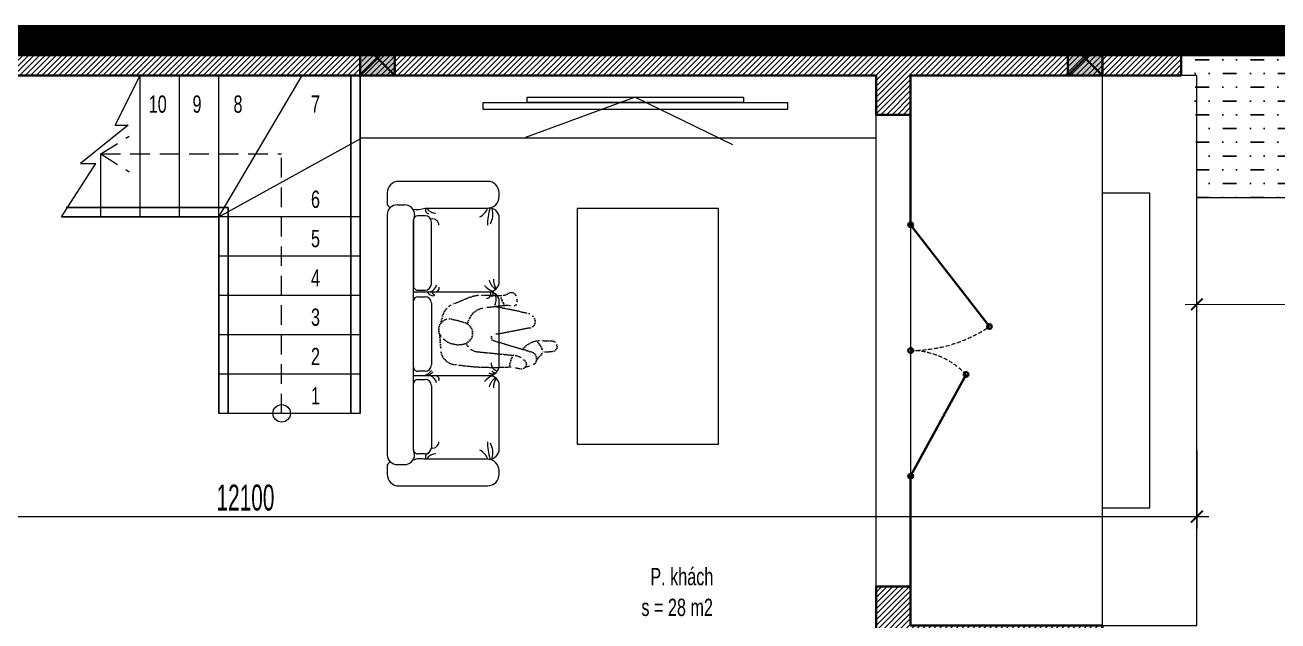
# Model space of a CAD drawing. Header units: inches. Extents: x 274208 to 641690, y -81912 to 129129.
# Drawn here: x 404859 to 412825, y 93031 to 96821 of the extents above; entities that cross this region are included whole.
import ezdxf

# ---------------------------------------------------------------- set-up
doc = ezdxf.new("R2010")
doc.units = ezdxf.units.IN
doc.header["$MEASUREMENT"] = 0
doc.header["$PDMODE"] = 3
doc.linetypes.add('$1$HIDDEN', pattern=[0.375, 0.25, -0.125])
doc.linetypes.add('ACAD_ISO07W100', pattern=[3, 0, -3])
for name, color, linetype, lineweight in [('01.Cut', 255, 'Continuous', 35), ('02.Thay', 145, 'Continuous', 20), ('03.Manh', 251, 'Continuous', 13), ('05.Text', 253, 'Continuous', 18), ('06.betong', 2, 'Continuous', 35), ('08.Dim', 156, 'Continuous', 15), ('09.Hatch', 250, 'Continuous', 5), ('NN_KI HIEU', 22, 'Continuous', 18)]:
    doc.layers.add(name, color=color, linetype=linetype, lineweight=lineweight)
for name, color, linetype in [('1.TKC-VatLieu', 7, 'Continuous'), ('3', 2, 'Continuous'), ('NET VUA', 143, 'Continuous')]:
    doc.layers.add(name, color=color, linetype=linetype)
doc.styles.add('TT5_Text Dim', font='hoatbif.shx', dxfattribs={"width": 0.6})
doc.dimstyles.new('TT5_Dim 1-75', dxfattribs={"dimscale": 75, "dimtxt": 2.2, "dimasz": 1, "dimexe": 1, "dimexo": 0.5, "dimgap": 0.5, "dimtad": 1, "dimdec": 0, "dimzin": 0, "dimdsep": 46, "dimtxsty": 'TT5_Text Dim', "dimblk": 'ARCHTICK', "dimcen": 0, "dimdle": 1, "dimclrd": 256, "dimclre": 256, "dimclrt": 1, "dimadec": 0, "dimazin": 0, "dimtfac": 0.015, "dimtdec": 0, "dimtix": 1, "dimtmove": 2, "dimatfit": 3, "dimldrblk": 'DOT', "dimfxl": 1, "dimtolj": 1, "dimtzin": 0, "dimlwd": -1, "dimlwe": -1, "dimarcsym": 1})

# ---------------------------------------------------------------- blocks, each defined once
blk = doc.blocks.new('_ARCHTICK')
at = {"color": 0, "linetype": 'ByBlock', "const_width": 0.15}
blk.add_lwpolyline([(-0.5, -0.5), (0.5, 0.5)], dxfattribs=at)
blk = doc.blocks.new('*D59')
at = {"layer": '08.Dim', "transparency": 16777216}
for p, q in [((412234.9, 95044.6), (419284.9, 95046.3)), ((412309.9, 94788.5), (412309.9, 95119.7)), ((419209.9, 94790.1), (419209.9, 95121.3))]:
    blk.add_line(p, q, dxfattribs=at)
at = {"layer": 'Defpoints', "color": 0, "transparency": 16777216}
for p in [(419209.9, 95046.3), (412310, 94751), (419210, 94752.6)]:
    blk.add_point(p, dxfattribs=at)
at = {"layer": '08.Dim', "transparency": 16777216, "xscale": 75, "yscale": 75, "zscale": 75}
for p, rotation in [((412309.9, 95044.7), 180.0136096059537), ((419209.9, 95046.3), 0.0136096059536879)]:
    blk.add_blockref('_ARCHTICK', p, dxfattribs=dict(at, rotation=rotation))
at = {"layer": '08.Dim', "color": 1, "transparency": 16777216, "insert": (415759.9, 95165.5), "char_height": 165, "attachment_point": 5, "rotation": 0.01361, "style": 'TT5_Text Dim'}
blk.add_mtext('\\A1;6900', dxfattribs=at)
blk = doc.blocks.new('_DOT')
at = {"color": 1, "linetype": 'ByBlock'}
blk.add_line((-0.5, 0), (-1, 0), dxfattribs=at)
at = {"color": 1, "linetype": 'ByBlock', "const_width": 0.5}
blk.add_lwpolyline([(-0.25, 0, 1), (0.25, 0, 1)], format="xyb", close=True, dxfattribs=at)
blk = doc.blocks.new('\xad3yjrtuktyl')
at = {"layer": '06.betong'}
blk.add_hatch(color=0, dxfattribs=at).paths.add_polyline_path([(-110, -110), (110, -110), (110, 110), (-110, 110)])
at = {"layer": '06.betong', "color": 0}
for p, q in [((-110, 110), (110, -110)), ((-110, -110), (110, 110))]:
    blk.add_line(p, q, dxfattribs=at)
blk.add_lwpolyline([(-110, -110), (110, -110), (110, 110), (-110, 110)], close=True, dxfattribs=at)
blk = doc.blocks.new('tivisss')
at = {"layer": '03.Manh'}
for points in [[(-833.1, 25.6), (1103.1, 25.6), (1103.1, -17.8), (-833.1, -17.8)], [(-553.3, 60.3), (823.3, 60.3), (823.3, 25.6), (-553.3, 25.6)]]:
    blk.add_lwpolyline(points, close=True, dxfattribs=at)
for points in [[(135, 60.3), (-563.3, -197.3)], [(135, 60.3), (753.1, -240.9)]]:
    blk.add_lwpolyline(points, dxfattribs=at)
blk = doc.blocks.new('n1')
at = {"linetype": 'ACAD_ISO07W100', "ltscale": 2}
for p, q in [((-209.5, 148), (-136.1, 147.1)), ((-98, 138.9), (-39, 113.1)), ((-192, 109.1), (-310.5, 86.8)), ((-216.3, 112.5), (-151.2, 103.5)), ((-323.4, 77.8), (-328.8, 68.8)), ((-91.5, 45.8), (-99.1, 63.7)), ((1.3, 45.3), (-4.3, 70.7)), ((-314.8, 36.6), (-187.5, 9.6)), ((4.6, 7.5), (-1.3, -50.7)), ((-392, -8), (-354.4, -8.2)), ((-321.8, -49), (-186.9, -12.3)), ((-87.9, -24.5), (-101.1, -38.9)), ((-339.7, -77.6), (-361.5, -47.9)), ((-130.4, -53.1), (-266.4, -63)), ((-301.6, -102), (-321.3, -97.1))]:
    blk.add_line(p, q, dxfattribs=at)
for centre, radius, start, end in [((-252, 127.8), 15.1, 153.6513, 276.933), ((-278, 140.6), 13.8, 333.6514, 1.5275), ((-245.9, 141.5), 18.3, 54.6796, 181.5275), ((-209, 193.6), 45.6, 234.6796, 269.3282), ((-280, 158.6), 72.4, 321.1992, 351.5452), ((-137.3, 49.3), 97.8, 66.3214, 89.3282), ((-234.3, -18.3), 132, 82.187, 96.933), ((-160.3, 37.6), 66.5, 23.041, 82.187), ((-63.3, 57.7), 60.4, 12.418, 66.3214), ((-310.3, 57.7), 21.6, 149.0846, 258.0295), ((-307, 68), 19.1, 100.6656, 149.0846), ((-72.5, 11.5), 39.2, 107.462, 252.5295), ((35.1, -330.7), 397.9, 100.3698, 107.462), ((-29.7, 23.5), 37.9, 321.6066, 100.3698), ((-189.9, -1.4), 11.3, 285.2198, 78.0295), ((-392.1, -27), 19, 89.7424, 265.904), ((-298.6, -60.7), 64.2, 127.6401, 168.4577), ((-354.8, -91.7), 83.6, 38.1787, 89.7424), ((-133.6, -9.2), 44, 274.1728, 317.4697), ((-60.9, 48.3), 77.8, 252.5295, 321.6066), ((-296.6, 1307), 1356.4, 265.904, 267.2566), ((-315.2, -73), 24.9, 105.2198, 255.9617), ((-287.9, -92.6), 16.6, 117.2159, 273.481), ((-308.7, -52.3), 28.8, 297.216, 314.0771), ((-263.8, -98.6), 35.7, 94.1728, 134.0771), ((-343, -109), 98.2, 3.1218, 28.3936), ((-55.6, -45.2), 54.6, 277.4184, 354.1692), ((-295, 23.6), 133, 273.481, 285.8265), ((-250.9, -131.9), 28.7, 84.9332, 105.8265), ((-167.2, 812.1), 919.1, 264.9332, 277.4184)]:
    blk.add_arc(centre, radius, start, end, dxfattribs=at)
blk = doc.blocks.new('SAGAGA')
at = {"layer": '03.Manh'}
for p, q in [((-873.7, 545.2), (-897.1, 545.2)), ((-333.1, 545.2), (-738.1, 545.2)), ((-267.7, 0), (-267.7, 486.4)), ((199.3, 545.2), (-205.8, 545.2)), ((264.7, 0), (264.7, 486.4)), ((730.2, 545.2), (326.6, 545.2)), ((892.5, 545.2), (870.7, 545.2)), ((-970.7, 471.6), (-970.7, -93.6)), ((-800, 73.6), (-800, 471.6)), ((797.1, 471.6), (797.1, 73.6)), ((966.1, -93.6), (966.1, 471.6)), ((723.5, 0), (-726.4, 0)), ((-725.3, 0), (-305.6, 0)), ((209.9, 0), (-209.9, 0)), ((-820.8, -102), (-820.8, -57.7)), ((829.6, -102), (829.6, -57.7)), ((-897.1, -167.2), (-824, -167.2)), ((-758.9, -167.2), (767.7, -167.2)), ((832.8, -167.2), (892.5, -167.2))]:
    blk.add_line(p, q, dxfattribs=at)
for centre, radius, start, end in [((-897.1, 471.6), 73.6, 90, 180), ((-873.7, 471.6), 73.6, 0, 90), ((-738.1, 483.2), 62, 90, 182.98595), ((-333.8, 479), 66.2, 359.37008, 90.65888), ((-205.8, 483.2), 62, 90, 182.98595), ((198.5, 479), 66.2, 359.37008, 90.65888), ((326.6, 483.2), 62, 90, 182.98595), ((730.9, 479), 66.2, 359.37008, 90.65888), ((870.7, 471.6), 73.6, 90, 180), ((892.5, 471.6), 73.6, 0, 90), ((-758.9, -54.5), 62, 90, 182.98595), ((-970.3, 21.6), 178, 351.90684, 16.978), ((767.7, -54.5), 62, 357.01405, 90), ((-897.1, -93.6), 73.6, 180, 270), ((-853.1, -116.6), 58.4, 299.88747, 327.57781), ((-758.9, -105.2), 62, 177.01405, 270), ((767.7, -105.2), 62, 270, 2.98595), ((861.9, -116.6), 58.4, 212.42219, 240.11253), ((892.5, -93.6), 73.6, 270, 0)]:
    blk.add_arc(centre, radius, start, end, dxfattribs=at)
at = {"layer": '09.Hatch'}
for p, q in [((-319.1, 114), (-711.8, 114)), ((-196.4, 114), (196.4, 114)), ((329, 114), (721.7, 114)), ((-758.9, 7.5), (-726.4, 0)), ((-752.3, 73.5), (-752.3, 27)), ((-278.6, 27), (-278.6, 73.5)), ((-236.9, 27), (-236.9, 73.5)), ((236.9, 73.5), (236.9, 27)), ((288.5, 27), (288.5, 73.5)), ((735.2, 0), (315.5, 0)), ((767.7, 7.5), (735.2, 0)), ((762.2, 73.5), (762.2, 27))]:
    blk.add_line(p, q, dxfattribs=at)
for centre, radius, start, end in [((-678.9, 927.1), 457.6, 254.64799, 268.25314), ((-763.4, 368.5), 136.7, 62.30745, 104.47538), ((-343.6, 614.4), 105.1, 266.85075, 302.52798), ((-360.2, 567.9), 87.9, 281.0585, 329.41444), ((-419.4, 571.5), 163.2, 312.80562, 334.78007), ((-254, 466.7), 26, 353.80596, 121.12519), ((-255.2, 481.4), 25.6, 42.40179, 109.02155), ((-219.6, 435.7), 89.8, 66.68044, 115.12001), ((186.4, 541.9), 48.4, 266.82394, 351.51001), ((223.2, 519.2), 23.1, 297.53489, 16.76928), ((216.7, 501.8), 37.4, 324.7387, 39.98951), ((413, 571.5), 163.2, 205.21993, 227.19438), ((353.8, 567.9), 87.9, 210.58556, 258.9415), ((337.1, 614.4), 105.1, 237.47202, 273.14925), ((672.5, 927.1), 457.6, 271.74686, 285.35201), ((756.9, 368.5), 136.7, 75.52462, 117.69255), ((-835.5, 377.2), 100.8, 26.98105, 69.42638), ((829, 377.2), 100.8, 110.57362, 153.01895), ((-690.7, 121), 41, 92.48403, 190.5942), ((-292.6, 138), 24.9, 0.72738, 103.86839), ((289.6, 138), 24.9, 76.13161, 179.27262), ((684.2, 121), 41, 349.4058, 87.51597), ((-826.5, 138.3), 58.1, 297.14001, 2.99711), ((-788.9, 99.3), 23.5, 241.72438, 355.72572), ((-711.8, 73.5), 40.5, 90, 180), ((-319.1, 73.5), 40.5, 0, 90), ((-329.2, 84), 65.2, 19.25095, 76.02792), ((-37.2, -125.8), 333.6, 128.25014, 133.68653), ((-287.7, 130.3), 45.3, 296.29051, 356.40095), ((-196.4, 73.5), 40.5, 90, 180), ((196.4, 73.5), 40.5, 0, 90), ((176.5, 42.8), 91.4, 15.09814, 51.9029), ((181.8, 53.4), 90.7, 23.92153, 50.05799), ((326.3, 84), 65.2, 103.97208, 160.74905), ((329, 73.5), 40.5, 90, 180), ((721.7, 73.5), 40.5, 0, 90), ((782.5, 99.3), 23.5, 184.27428, 298.27562), ((820.1, 138.3), 58.1, 177.00289, 242.85999), ((-725.3, 27), 27, 180, 270), ((-305.6, 27), 27, 270, 0), ((-209.9, 27), 27, 180, 270), ((209.9, 27), 27, 270, 0), ((315.5, 27), 27, 180, 270), ((735.2, 27), 27, 270, 0), ((916.4, 43.8), 122.9, 165.97394, 202.60006)]:
    blk.add_arc(centre, radius, start, end, dxfattribs=at)
blk = doc.blocks.new('mb')
at = {"layer": '09.Hatch'}
h = blk.add_hatch(dxfattribs=at)
h.set_pattern_fill('ANSI31', color=256, scale=200)
h.set_pattern_definition([(45, (366040.398, 93497.585), (-17.67767, 17.67767), [])])
h.paths.add_polyline_path([(366040.4, 100497.6), (366040.4, 99677.6), (366260.4, 99677.6), (366260.4, 100277.6), (369800.4, 100277.6), (376100.4, 100277.6), (376100.4, 100027.6), (376320.4, 100027.6), (376320.4, 100277.6), (377320.4, 100277.6), (378040.4, 100277.6), (378040.4, 100497.6), (369800.4, 100497.6)])
h.paths.add_polyline_path([(366040.4, 93497.6), (367860.4, 93497.6), (367860.4, 93717.6), (366260.4, 93717.6), (366260.4, 96667.6), (369910.4, 96667.6), (369910.4, 96447.6), (370020.4, 96447.6), (370020.4, 96777.6), (366260.4, 96777.6), (366260.4, 96887.6), (366040.4, 96887.6)])
h.paths.add_polyline_path([(369910.4, 93717.6), (369160.4, 93717.6), (369160.4, 93497.6), (371020.4, 93497.6), (371020.4, 93717.6), (370020.4, 93717.6), (370020.4, 95017.6), (372020.4, 95017.6), (372020.4, 95127.6), (370020.4, 95127.6), (370020.4, 95517.6), (369910.4, 95517.6)])
h.paths.add_polyline_path([(373580.4, 93497.6), (373580.4, 93717.6), (373040.4, 93717.6), (373040.4, 96557.6), (372930.4, 96557.6), (372930.4, 95127.6), (372820.4, 95127.6), (372820.4, 95017.6), (372930.4, 95017.6), (372930.4, 93717.6), (371620.4, 93717.6), (371620.4, 93497.6)])
h.paths.add_polyline_path([(377540.4, 93497.6), (378340.4, 93497.6), (378340.4, 93717.6), (377540.4, 93717.6), (377540.4, 94447.6), (377320.4, 94447.6), (377320.4, 93717.6), (376780.4, 93717.6), (376780.4, 93497.6)])
h.paths.add_polyline_path([(377320.4, 96557.6), (377320.4, 96047.6), (377540.4, 96047.6), (377540.4, 96777.6), (376320.4, 96777.6), (376320.4, 97027.6), (376100.4, 97027.6), (376100.4, 96557.6)])
at = {"layer": '01.Cut'}
blk.add_line((377320.4, 100277.6), (378040.4, 100277.6), dxfattribs=at)
at = {"layer": '01.Cut', "color": 3}
for p, q in [((376320.4, 99327.6), (376320.4, 100027.6)), ((376320.4, 99327.6), (376821.5, 98680)), ((376320.4, 97727.6), (376672.7, 98375.2)), ((376320.4, 97727.6), (376320.4, 97027.6))]:
    blk.add_line(p, q, dxfattribs=at)
at = {"layer": '01.Cut'}
for points in [[(378040.4, 100277.6), (378040.4, 100497.6), (369800.4, 100497.6)], [(377320.4, 100277.6), (377320.4, 100277.6), (376320.4, 100277.6), (376320.4, 100027.6), (376100.4, 100027.6), (376100.4, 100277.6), (369800.4, 100277.6)]]:
    blk.add_lwpolyline(points, dxfattribs=at)
blk.add_lwpolyline([(376100.4, 97027.6), (376320.4, 97027.6), (376320.4, 96777.6), (377540.4, 96777.6), (377540.4, 96047.6), (377320.4, 96047.6), (377320.4, 96557.6), (376100.4, 96557.6)], close=True, dxfattribs=at)
for centre in [(376320.4, 99327.6), (376821.5, 98680), (376320.4, 98527.6), (376672.7, 98375.2), (376320.4, 97727.6)]:
    blk.add_circle(centre, 15.1, dxfattribs=at)
at = {"layer": '02.Thay'}
for p, q in [((371261.7, 99960.2), (371420.4, 100277.6)), ((371343.8, 99960.2), (371041.7, 99716.1)), ((371261.7, 99960.2), (371343.8, 99960.2)), ((370920.4, 99377.6), (371139.6, 99716.1)), ((371041.7, 99716.1), (371139.6, 99716.1))]:
    blk.add_line(p, q, dxfattribs=at)
blk.add_circle((372320.4, 98127.6), 55.6, dxfattribs=at)
at = {"layer": '03.Manh'}
for p, q in [((371420.4, 99377.6), (371420.4, 100277.6)), ((371670.4, 99377.6), (371670.4, 100277.6)), ((371920.4, 99377.6), (371920.4, 100277.6)), ((371920.4, 99377.6), (372452.1, 100277.6)), ((371920.4, 99377.6), (372820.4, 99873)), ((371170.4, 99377.6), (371170.4, 99777.6)), ((372820.4, 99377.6), (371920.4, 99377.6)), ((372820.4, 99127.6), (371920.4, 99127.6)), ((372820.4, 98877.6), (371920.4, 98877.6)), ((372820.4, 98627.6), (371920.4, 98627.6)), ((372820.4, 98377.6), (371920.4, 98377.6)), ((372820.4, 98127.6), (371920.4, 98127.6))]:
    blk.add_line(p, q, dxfattribs=at)
at = {"layer": '03.Manh', "ltscale": 200}
blk.add_line((376100.4, 99878), (372820.4, 99878), dxfattribs=at)
at = {"layer": '03.Manh'}
for points in [[(377540.4, 96777.6), (377540.4, 100277.6)], [(377540.4, 96777.6), (378140.4, 96777.6), (378140.4, 100277.6), (378040.4, 100277.6)], [(377540.4, 97527.6), (377840.4, 97527.6), (377840.4, 99527.6), (377540.4, 99527.6)]]:
    blk.add_lwpolyline(points, dxfattribs=at)
at = {"layer": '03.Manh', "ltscale": 200}
for points in [[(376100.4, 100027.6), (376320.4, 100027.6), (376320.4, 97027.6), (376100.4, 97027.6)], [(374199, 97931.2), (375099, 97931.2), (375099, 99431.2), (374199, 99431.2)]]:
    blk.add_lwpolyline(points, close=True, dxfattribs=at)
at = {"layer": '03.Manh', "linetype": '$1$HIDDEN', "ltscale": 100}
for centre, radius, start, end in [((376320.4, 99427.6), 900, 270, 303.83058), ((376316.5, 98035.2), 492.4, 43.67008, 89.54717)]:
    blk.add_arc(centre, radius, start, end, dxfattribs=at)
at = {"layer": 'NET VUA'}
for p, q in [((372760.4, 100277.6), (372760.4, 98127.6)), ((372820.4, 100277.6), (372820.4, 98127.6)), ((371980.4, 99437.6), (370950.4, 99437.6)), ((371980.4, 99437.6), (371980.4, 98127.6)), ((371920.4, 99377.6), (370920.4, 99377.6)), ((371920.4, 99377.6), (371920.4, 98127.6))]:
    blk.add_line(p, q, dxfattribs=at)
at = {"layer": 'NN_KI HIEU', "linetype": '$1$HIDDEN', "ltscale": 500}
for p, q in [((371170.4, 99777.6), (371351, 99890.7)), ((371170.4, 99777.6), (372320.4, 99777.6)), ((371170.4, 99777.6), (371351, 99664.4)), ((372320.4, 98127.6), (372320.4, 99777.6))]:
    blk.add_line(p, q, dxfattribs=at)
at = {"layer": '01.Cut'}
for p in [(372930.4, 100387.6), (377430.4, 100387.6)]:
    blk.add_blockref('\xad3yjrtuktyl', p, dxfattribs=at)
at = {"layer": '03.Manh'}
blk.add_blockref('tivisss', (374434.5, 100079.1), dxfattribs=at)
at = {"layer": '03.Manh', "xscale": -1.80000000002221, "yscale": 1.799999999988358, "zscale": 1.799999999999999, "rotation": 358.6539480873806}
blk.add_blockref('n1', (373333.1, 98620.3), dxfattribs=at)
at = {"layer": '3', "rotation": 269.9999999999999}
blk.add_blockref('SAGAGA', (373158.9, 98632.6), dxfattribs=at)
at = {"layer": '05.Text', "style": 'TT5_Text Dim', "width": 0.7}
for s, p in [('10', (371475.3, 100040)), ('9', (371753.7, 100040)), ('8', (372014.5, 100040)), ('7', (372507.1, 100040)), ('6', (372507.1, 99434.7)), ('5', (372507.1, 99184.7)), ('4', (372507.1, 98934.7)), ('3', (372507.1, 98684.7)), ('2', (372507.1, 98434.7)), ('1', (372507.1, 98184.7)), ('P. kh¸ch', (374665, 97034.7)), ('s = 28 m2', (374608.1, 96839))]:
    blk.add_text(s, height=110, dxfattribs=at).set_placement(p)
blk = doc.blocks.new('*D1327')
at = {"layer": '08.Dim', "transparency": 16777216}
for p, q in [((400210, 94114.6), (400210, 93619.5)), ((412310, 94114.6), (412310, 93619.5)), ((400135, 93694.5), (412385, 93694.5))]:
    blk.add_line(p, q, dxfattribs=at)
at = {"layer": 'Defpoints', "color": 0, "transparency": 16777216}
for p in [(400210, 94152.1), (412310, 94152.1), (412310, 93694.5)]:
    blk.add_point(p, dxfattribs=at)
at = {"layer": '08.Dim', "transparency": 16777216, "xscale": 75, "yscale": 75, "zscale": 75, "rotation": 180}
blk.add_blockref('_ARCHTICK', (400210, 93694.5), dxfattribs=at)
at = {"layer": '08.Dim', "transparency": 16777216, "xscale": 75, "yscale": 75, "zscale": 75}
blk.add_blockref('_ARCHTICK', (412310, 93694.5), dxfattribs=at)
at = {"layer": '08.Dim', "color": 1, "transparency": 16777216, "insert": (406260, 93814.5), "char_height": 165, "attachment_point": 5, "style": 'TT5_Text Dim'}
blk.add_mtext('\\A1;12100', dxfattribs=at)

msp = doc.modelspace()

# ---------------------------------------------------------------- hatches: boundary and pattern name
at = {"layer": '1.TKC-VatLieu'}
h = msp.add_hatch(dxfattribs=at)
h.set_pattern_fill('MUDST', color=3, scale=350)
h.paths.add_polyline_path([(412291.9, 96721), (420210, 96797), (420210, 95721), (412310, 95721)])

# ---------------------------------------------------------------- linework, layer by layer
at = {"layer": '01.Cut'}
msp.add_line((397210, 96721), (420210, 96721), dxfattribs=at)
at = {"layer": '03.Manh'}
msp.add_line((419210, 95721), (412310, 95721), dxfattribs=at)
at = {"layer": '08.Dim', "color": 1, "linetype": '$1$HIDDEN', "ltscale": 200, "const_width": 200}
msp.add_lwpolyline([(420210, 96721), (397210, 96721), (397210, 87721)], dxfattribs=at)

# ---------------------------------------------------------------- dimensions: what is measured, and where the dimension line sits
at = {"layer": '08.Dim'}
dim = msp.add_aligned_dim(p1=(412310, 94751), p2=(419210, 94752.6), distance=293.7, dimstyle='TT5_Dim 1-75', dxfattribs=at)
dim.commit()
dim.dimension.update_dxf_attribs({"geometry": '*D59', "text_midpoint": (415759.9, 95165.5)})

# ---------------------------------------------------------------- next in the draw order: block references
msp.add_blockref('mb', (34169.6, -3776.6), dxfattribs=at)

# ---------------------------------------------------------------- next in the draw order: dimensions: what is measured, and where the dimension line sits
dim = msp.add_linear_dim(base=(412310, 93694.5), p1=(400210, 94152.1), p2=(412310, 94152.1), dimstyle='TT5_Dim 1-75', dxfattribs=at)
dim.commit()
dim.dimension.update_dxf_attribs({"geometry": '*D1327', "text_midpoint": (406260, 93814.5)})

doc.saveas('drawing.dxf')
